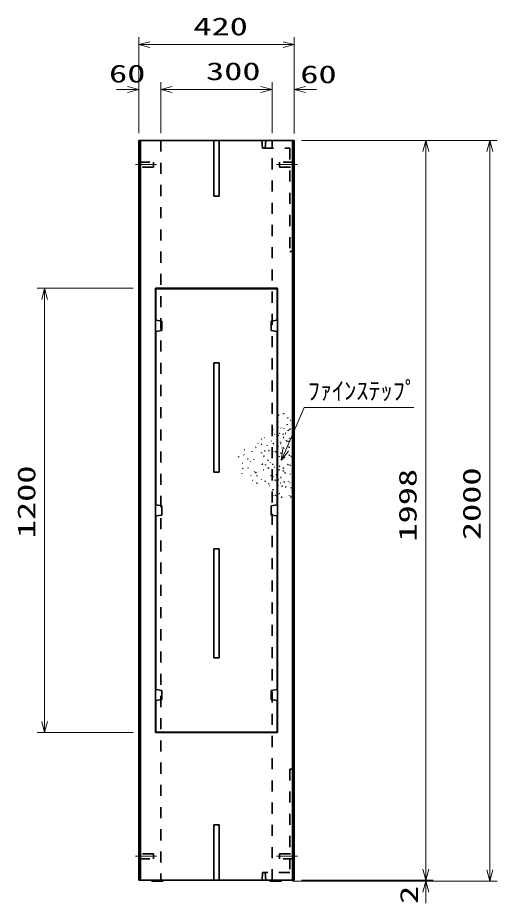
# Model space of a CAD drawing. Units: millimetres on the paper. Extents: x 20 to 1011, y 20 to 614.
# Drawn here: x 391.2 to 456, y 321.8 to 441.4 of the extents above; entities that cross this region are included whole.
import ezdxf
from ezdxf.enums import TextEntityAlignment as Align

# ---------------------------------------------------------------- set-up
doc = ezdxf.new("R2010")
doc.units = ezdxf.units.MM
doc.linetypes.add('CHAIN', pattern=[18.5, 12, -1.5, 3.5, -1.5])
doc.linetypes.add('USER1', pattern=[3, 1.5, -1.5])
for name, color, linetype, lineweight in [('D-BMK（構造物基準線）', 2, 'CHAIN', 18), ('D-STR-DIM（寸法）', 7, 'Continuous', 13), ('D-STR-HTXT（旗上げ）', 7, 'Continuous', 13), ('D-STR（構造物）', 1, 'Continuous', 35)]:
    doc.layers.add(name, color=color, linetype=linetype, lineweight=lineweight)
doc.styles.add('ＭＳ ゴシック', font='')
doc.styles.get('ＭＳ ゴシック').set_extended_font_data('MS Gothic')

# ---------------------------------------------------------------- blocks, each defined once
blk = doc.blocks.new('_Open30@@SfigorgFlag@@4')
at = {"color": 7, "linetype": 'Continuous', "lineweight": 13}
for p, q in [((-1, 0.2679), (0, 0)), ((0, 0), (-1, -0.2679)), ((0, 0), (-1, 0))]:
    blk.add_line(p, q, dxfattribs=at)

msp = doc.modelspace()

# ---------------------------------------------------------------- linework, layer by layer
at = {"layer": 'D-BMK（構造物基準線）'}
for p, q in [((407.13, 421.592), (409.979, 421.592)), ((426.205, 421.592), (429.054, 421.592)), ((407.13, 328.192), (409.979, 328.192)), ((429.054, 328.192), (426.205, 328.192))]:
    msp.add_line(p, q, dxfattribs=at)
at = {"layer": 'D-STR-DIM（寸法）'}
for p, q in [((407.592, 432.739), (407.592, 438.789)), ((409.092, 437.789), (427.092, 437.789)), ((428.592, 432.769), (428.592, 438.789)), ((406.092, 431.739), (404.592, 431.739)), ((407.592, 425.842), (407.592, 432.739)), ((410.592, 425.842), (410.592, 432.739)), ((410.592, 425.894), (410.592, 432.739)), ((412.092, 431.739), (424.092, 431.739)), ((412.092, 431.739), (413.592, 431.739)), ((424.092, 431.739), (422.592, 431.739)), ((425.592, 425.842), (425.592, 432.739)), ((425.592, 425.842), (425.592, 432.739)), ((428.592, 425.812), (428.592, 432.739)), ((430.092, 431.739), (431.592, 431.739)), ((429.592, 424.842), (447.381, 424.842)), ((445.944, 424.842), (456.021, 424.842)), ((446.381, 326.442), (446.381, 423.342)), ((455.021, 326.342), (455.021, 423.342)), ((406.842, 404.892), (393.879, 404.892)), ((394.879, 346.392), (394.879, 403.392)), ((406.842, 344.892), (393.879, 344.892)), ((446.381, 326.442), (446.381, 327.942)), ((428.342, 324.842), (447.381, 324.842)), ((429.592, 324.942), (447.381, 324.942)), ((429.592, 324.942), (447.381, 324.942)), ((444.944, 324.842), (456.021, 324.842)), ((446.381, 323.342), (446.381, 321.842))]:
    msp.add_line(p, q, dxfattribs=at)
at = {"layer": 'D-STR-HTXT（旗上げ）'}
for p, q in [((429.935, 388.801), (427.436, 383.05)), ((444.765, 388.801), (429.935, 388.801))]:
    msp.add_line(p, q, dxfattribs=at)
at = {"layer": 'D-STR（構造物）'}
for p, q in [((428.592, 424.842), (407.592, 424.842)), ((407.592, 424.842), (407.592, 324.942)), ((407.842, 324.942), (407.842, 424.842)), ((417.717, 424.842), (417.717, 417.342)), ((418.467, 417.342), (418.467, 424.842)), ((428.342, 424.842), (428.342, 324.942)), ((428.592, 324.942), (428.592, 424.842)), ((417.717, 417.342), (418.467, 417.342)), ((426.342, 404.892), (409.842, 404.892)), ((409.842, 404.892), (409.842, 344.892)), ((409.917, 400.567), (409.917, 404.817)), ((409.917, 404.817), (426.267, 404.817)), ((426.267, 404.817), (426.267, 400.567)), ((426.342, 404.892), (426.342, 344.892)), ((410.717, 400.442), (409.917, 400.567)), ((410.717, 399.192), (410.717, 400.442)), ((426.267, 400.567), (425.467, 400.442)), ((425.467, 400.442), (425.467, 399.192)), ((409.917, 399.067), (410.717, 399.192)), ((409.917, 375.642), (409.917, 399.067)), ((425.467, 399.192), (426.267, 399.067)), ((426.267, 399.067), (426.267, 375.642)), ((417.717, 394.817), (417.717, 380.067)), ((418.467, 394.817), (417.717, 394.817)), ((418.467, 394.817), (418.467, 380.067)), ((426.474, 387.745), (426.547, 387.725)), ((427.1, 387.92), (427.157, 387.968)), ((427.157, 387.968), (427.206, 387.911)), ((426.36, 386.89), (426.413, 386.837)), ((426.413, 386.837), (426.466, 386.89)), ((427.659, 386.481), (427.587, 386.462)), ((427.64, 386.554), (427.659, 386.481)), ((427.676, 387.414), (427.751, 387.414)), ((428.023, 387.029), (428.076, 387.082)), ((428.076, 387.082), (428.129, 387.029)), ((425.706, 385.754), (425.7, 385.828)), ((425.994, 385.156), (425.924, 385.181)), ((426.454, 386.167), (426.389, 386.13)), ((426.624, 385.344), (426.562, 385.301)), ((426.624, 385.344), (426.667, 385.283)), ((426.84, 386.018), (426.767, 386.031)), ((427.057, 385.168), (427.119, 385.211)), ((427.119, 385.211), (427.162, 385.149)), ((427.179, 385.946), (427.205, 386.017)), ((427.388, 385.271), (427.456, 385.302)), ((427.776, 385.644), (427.789, 385.718)), ((427.789, 385.718), (427.863, 385.705)), ((427.971, 385.844), (428.033, 385.887)), ((428.033, 385.887), (428.076, 385.826)), ((423.689, 383.916), (423.708, 383.989)), ((424.161, 384.499), (424.108, 384.552)), ((424.161, 384.499), (424.214, 384.552)), ((424.577, 384.676), (424.539, 384.741)), ((425.542, 384.296), (425.485, 384.248)), ((425.727, 383.961), (425.789, 383.918)), ((425.789, 383.918), (425.746, 383.856)), ((426.407, 385.04), (426.439, 384.972)), ((426.735, 383.931), (426.81, 383.931)), ((426.753, 384.102), (426.74, 384.175)), ((427.166, 384.741), (427.092, 384.747)), ((427.51, 384.324), (427.462, 384.382)), ((427.621, 384.267), (427.56, 384.224)), ((427.664, 384.205), (427.621, 384.267)), ((427.913, 384.214), (427.839, 384.227)), ((427.9, 384.14), (427.913, 384.214)), ((427.904, 384.592), (427.941, 384.657)), ((427.941, 384.657), (428.006, 384.62)), ((421.936, 383.085), (421.861, 383.092)), ((422.901, 382.795), (422.907, 382.869)), ((423.379, 383.409), (423.454, 383.416)), ((424.136, 383.792), (424.201, 383.829)), ((424.155, 382.702), (424.187, 382.634)), ((424.644, 382.943), (424.57, 382.949)), ((424.953, 383.679), (424.927, 383.608)), ((425.204, 382.965), (425.136, 382.933)), ((425.204, 382.965), (425.172, 383.033)), ((425.891, 382.859), (425.843, 382.916)), ((426.144, 382.82), (426.079, 382.782)), ((426.106, 382.885), (426.144, 382.82)), ((426.37, 383.56), (426.445, 383.553)), ((426.82, 382.613), (426.801, 382.685)), ((426.978, 383.409), (426.906, 383.39)), ((427.141, 383.372), (427.202, 383.329)), ((427.202, 383.329), (427.159, 383.268)), ((427.822, 383.417), (427.896, 383.43)), ((427.896, 383.43), (427.909, 383.356)), ((421.096, 382.172), (421.076, 382.1)), ((421.779, 382.396), (421.721, 382.348)), ((421.827, 382.338), (421.779, 382.396)), ((422.372, 381.841), (422.297, 381.841)), ((422.75, 381.457), (422.697, 381.51)), ((423.119, 381.758), (423.151, 381.826)), ((424.43, 382.205), (424.487, 382.253)), ((424.487, 382.253), (424.535, 382.196)), ((425.005, 381.699), (425.08, 381.699)), ((425.08, 381.699), (425.08, 381.624)), ((426.584, 382.213), (426.547, 382.148)), ((426.748, 382.594), (426.82, 382.613)), ((427.007, 381.857), (426.994, 381.783)), ((427.261, 382.046), (427.2, 382.003)), ((427.261, 382.046), (427.305, 381.985)), ((427.952, 382.362), (427.878, 382.349)), ((427.965, 382.288), (427.952, 382.362)), ((428.194, 382.191), (428.132, 382.234)), ((428.151, 382.13), (428.194, 382.191)), ((421.548, 381.296), (421.623, 381.296)), ((421.652, 380.579), (421.595, 380.53)), ((422.317, 380.59), (422.382, 380.628)), ((422.382, 380.628), (422.344, 380.693)), ((424.257, 381.153), (424.257, 381.078)), ((424.332, 381.153), (424.257, 381.153)), ((424.393, 380.383), (424.463, 380.357)), ((424.725, 381.026), (424.705, 381.099)), ((425.107, 380.634), (425.039, 380.602)), ((425.139, 380.566), (425.107, 380.634)), ((425.406, 381.367), (425.353, 381.314)), ((425.685, 381.132), (425.627, 381.084)), ((425.685, 381.132), (425.733, 381.074)), ((425.87, 380.796), (425.931, 380.753)), ((425.931, 380.753), (425.888, 380.692)), ((426.587, 380.389), (426.512, 380.395)), ((426.574, 380.803), (426.632, 380.851)), ((426.632, 380.851), (426.584, 380.909)), ((427.141, 380.618), (427.069, 380.638)), ((427.122, 380.546), (427.141, 380.618)), ((427.702, 381.059), (427.764, 381.102)), ((427.764, 381.102), (427.807, 381.041)), ((428.055, 381.05), (428.042, 380.976)), ((417.717, 380.067), (418.467, 380.067)), ((421.513, 379.94), (421.493, 379.868)), ((422.757, 379.63), (422.732, 379.56)), ((423.212, 380.095), (423.192, 380.167)), ((423.396, 380.007), (423.331, 379.97)), ((423.396, 380.007), (423.433, 379.942)), ((423.52, 379.538), (423.573, 379.591)), ((424.136, 379.046), (424.155, 379.119)), ((425.438, 379.617), (425.37, 379.585)), ((425.469, 379.549), (425.438, 379.617)), ((425.716, 379.515), (425.69, 379.444)), ((426.21, 379.717), (426.138, 379.698)), ((426.265, 380.166), (426.19, 380.166)), ((426.191, 379.79), (426.21, 379.717)), ((426.735, 379.342), (426.81, 379.342)), ((427.121, 380.245), (427.048, 380.225)), ((427.14, 380.172), (427.121, 380.245)), ((427.307, 379.887), (427.365, 379.935)), ((427.365, 379.935), (427.316, 379.993)), ((428.061, 379.853), (428.054, 379.778)), ((422.977, 378.984), (423.008, 378.916)), ((423.5, 378.56), (423.557, 378.608)), ((423.557, 378.608), (423.605, 378.55)), ((424.656, 378.884), (424.662, 378.81)), ((425.181, 378.512), (425.181, 378.437)), ((425.298, 378.22), (425.244, 378.166)), ((426.058, 378.965), (425.985, 378.984)), ((426.038, 378.892), (426.058, 378.965)), ((426.281, 378.282), (426.224, 378.234)), ((426.281, 378.282), (426.233, 378.339)), ((426.371, 378.207), (426.371, 378.282)), ((426.479, 379.017), (426.426, 379.07)), ((426.426, 378.964), (426.479, 379.017)), ((426.795, 378.563), (426.727, 378.595)), ((426.902, 378.206), (426.977, 378.199)), ((426.977, 378.199), (426.971, 378.125)), ((427.247, 378.734), (427.175, 378.754)), ((427.247, 378.734), (427.228, 378.662)), ((427.471, 378.051), (427.413, 378.003)), ((427.423, 378.109), (427.471, 378.051)), ((427.832, 378.732), (427.838, 378.807)), ((428.028, 378.579), (427.98, 378.637)), ((428.16, 377.894), (428.167, 377.969)), ((425.727, 377.689), (425.652, 377.689)), ((425.711, 376.91), (425.68, 376.842)), ((425.727, 377.764), (425.727, 377.689)), ((426.076, 376.926), (426.023, 376.979)), ((426.023, 376.873), (426.076, 376.926)), ((426.532, 377.186), (426.585, 377.133)), ((426.833, 376.711), (426.901, 376.679)), ((427.938, 376.848), (427.944, 376.923)), ((428.077, 376.647), (428.134, 376.695)), ((428.134, 376.695), (428.086, 376.753)), ((410.717, 375.517), (409.917, 375.642)), ((410.717, 374.267), (410.717, 375.517)), ((426.267, 375.642), (425.467, 375.517)), ((425.467, 375.517), (425.467, 374.267)), ((426.901, 376.679), (426.869, 376.611)), ((409.917, 374.142), (410.717, 374.267)), ((409.917, 350.717), (409.917, 374.142)), ((425.467, 374.267), (426.267, 374.142)), ((426.267, 374.142), (426.267, 350.717)), ((418.467, 369.717), (417.717, 369.717)), ((417.717, 369.717), (417.717, 354.967)), ((418.467, 369.717), (418.467, 354.967)), ((417.717, 354.967), (418.467, 354.967)), ((410.717, 350.592), (409.917, 350.717)), ((410.717, 349.342), (410.717, 350.592)), ((426.267, 350.717), (425.467, 350.592)), ((425.467, 350.592), (425.467, 349.342)), ((409.917, 349.217), (410.717, 349.342)), ((409.917, 344.967), (409.917, 349.217)), ((425.467, 349.342), (426.267, 349.217)), ((426.267, 349.217), (426.267, 344.967)), ((409.842, 344.892), (426.342, 344.892)), ((426.267, 344.967), (409.917, 344.967)), ((417.717, 332.442), (417.717, 324.942)), ((417.717, 332.442), (418.467, 332.442)), ((418.467, 332.442), (418.467, 324.942)), ((407.592, 324.942), (428.592, 324.942)), ((409.342, 324.842), (409.242, 324.942)), ((410.842, 324.842), (409.342, 324.842)), ((410.842, 324.842), (410.942, 324.942)), ((425.342, 324.842), (425.242, 324.942)), ((426.842, 324.842), (425.342, 324.842)), ((426.842, 324.842), (426.942, 324.942))]:
    msp.add_line(p, q, dxfattribs=at)
at = {"layer": 'D-STR（構造物）', "linetype": 'USER1'}
for p, q in [((410.592, 424.842), (410.592, 324.942)), ((424.233, 424.842), (424.314, 423.792)), ((424.754, 424.842), (424.68, 423.792)), ((425.592, 324.942), (425.592, 424.842)), ((424.314, 423.792), (428.01, 423.792)), ((428.01, 423.792), (428.01, 409.842)), ((407.592, 421.942), (409.592, 421.942)), ((409.592, 421.242), (407.592, 421.242)), ((409.592, 421.942), (409.592, 421.242)), ((428.592, 421.942), (426.592, 421.942)), ((426.592, 421.942), (426.592, 421.242)), ((426.592, 421.242), (428.592, 421.242)), ((428.01, 409.842), (428.585, 409.842)), ((428.017, 339.942), (428.017, 325.992)), ((428.017, 339.942), (428.592, 339.942)), ((409.592, 328.542), (407.592, 328.542)), ((407.592, 327.842), (409.592, 327.842)), ((409.592, 327.842), (409.592, 328.542)), ((426.592, 328.542), (428.592, 328.542)), ((426.592, 327.842), (426.592, 328.542)), ((428.592, 327.842), (426.592, 327.842)), ((424.321, 325.992), (424.24, 324.942)), ((428.017, 325.992), (424.321, 325.992)), ((424.761, 324.942), (424.687, 325.992))]:
    msp.add_line(p, q, dxfattribs=at)

# ---------------------------------------------------------------- block references
at = {"layer": 'D-STR-DIM（寸法）', "xscale": 1.5, "yscale": 1.5}
for p, rotation in [((407.592, 437.789), 180), ((410.592, 431.739), 180), ((410.592, 431.739), 180), ((428.592, 431.739), 180), ((446.381, 424.842), 90), ((455.021, 424.842), 90), ((394.879, 404.892), 90), ((394.879, 344.892), 270), ((446.381, 324.942), 270), ((446.381, 324.942), 270), ((455.021, 324.842), 270), ((446.381, 324.842), 90)]:
    msp.add_blockref('_Open30@@SfigorgFlag@@4', p, dxfattribs=dict(at, rotation=rotation))
for p in [(428.592, 437.789), (407.592, 431.739), (425.592, 431.739), (425.592, 431.739)]:
    msp.add_blockref('_Open30@@SfigorgFlag@@4', p, dxfattribs=at)
at = {"layer": 'D-STR-HTXT（旗上げ）', "xscale": 1.5, "yscale": 1.5, "rotation": 246.50838}
msp.add_blockref('_Open30@@SfigorgFlag@@4', (426.838, 381.674), dxfattribs=at)

# ---------------------------------------------------------------- texts
at = {"layer": 'D-STR-DIM（寸法）', "style": 'ＭＳ ゴシック', "width": 1.5}
for s, p in [('420', (414.967, 438.326)), ('300', (416.676, 432.276)), ('60', (403.578, 431.957)), ('60', (429.412, 431.862))]:
    msp.add_text(s, height=2.405, dxfattribs=at).set_placement(p, align=Align.BOTTOM_LEFT)
for s, p in [('1200', (394.341, 371.142)), ('2000', (454.484, 370.884)), ('1998', (445.844, 370.684)), ('2', (446.019, 321.754))]:
    msp.add_text(s, height=2.405, rotation=90, dxfattribs=at).set_placement(p, align=Align.BOTTOM_LEFT)
at = {"layer": 'D-STR-HTXT（旗上げ）', "style": 'ＭＳ ゴシック'}
msp.add_text('ﾌｧｲﾝｽﾃｯﾌﾟ', height=2.405, dxfattribs=at).set_placement((430.415, 389.126), align=Align.BOTTOM_LEFT)

doc.saveas('drawing.dxf')
